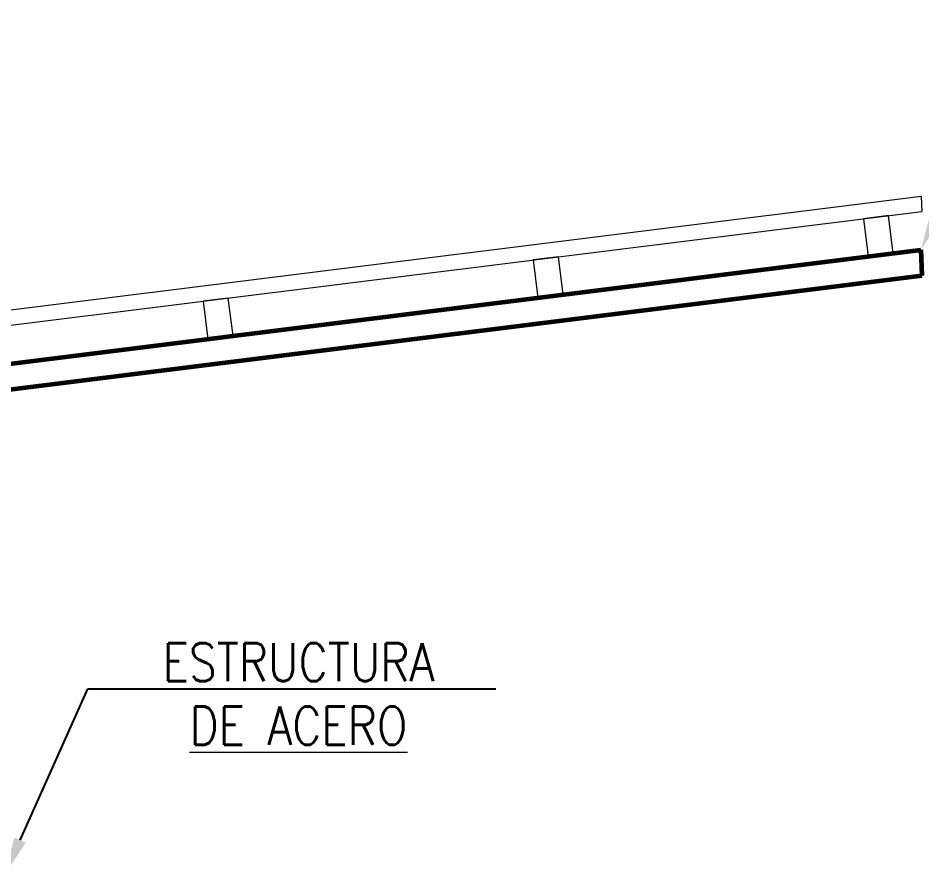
# Model space of a CAD drawing. Header units: millimetres. Extents: x 1.3 to 31, y -9.1 to 13.1.
# Drawn here: x 7.636 to 9.416, y -3.06 to -1.373 of the extents above; entities that cross this region are included whole.
import ezdxf
from ezdxf import colors
from ezdxf.entities.mleader import LeaderData, LeaderLine
from ezdxf.math import Vec2, Vec3

# ---------------------------------------------------------------- set-up
doc = ezdxf.new("R2010")
doc.units = ezdxf.units.MM
for name, color, linetype, lineweight in [('0_TEXTOS 4', 104, 'Continuous', 9), ('LEST 02', 5, 'Continuous', 20), ('LEST 08', 7, 'Continuous', 60)]:
    doc.layers.add(name, color=color, linetype=linetype, lineweight=lineweight)
doc.styles.add('TIPO ROMANS', font='romans.shx')

msp = doc.modelspace()

# ---------------------------------------------------------------- linework, layer by layer
at = {"layer": 'LEST 02'}
for p, q in [((6.9963, -2.0259), (9.4143, -1.7237)), ((9.4143, -1.7237), (9.4155, -1.7538)), ((7, -2.0557), (9.4155, -1.7538))]:
    msp.add_line(p, q, dxfattribs=at)
for points in [[(9.3096, -1.8426), (9.3592, -1.8364), (9.3499, -1.762), (9.3003, -1.7682), (9.3096, -1.8426)], [(8.6596, -1.9238), (8.7092, -1.9176), (8.6999, -1.8432), (8.6503, -1.8494), (8.6596, -1.9238)], [(8.0096, -2.0051), (8.0592, -1.9989), (8.0499, -1.9245), (8.0003, -1.9307), (8.0096, -2.0051)]]:
    msp.add_lwpolyline(points, dxfattribs=at)
at = {"layer": 'LEST 08'}
for p, q in [((7.0093, -2.1301), (9.4135, -1.8296)), ((9.4135, -1.8296), (9.4155, -1.8797)), ((7.0155, -2.1797), (9.4155, -1.8797))]:
    msp.add_line(p, q, dxfattribs=at)

# ---------------------------------------------------------------- leaders
at = {"layer": '0_TEXTOS 4'}
ml = msp.add_multileader_mtext('Standard', dxfattribs=at)
ml.set_content('\\L{\\W0.85;\\LESTRUCTURA \\PDE ACERO}', color=256, style='TIPO ROMANS')
ml.set_leader_properties()
ml.build(insert=Vec2(0, 0))
ml.multileader.update_dxf_attribs({"text_left_attachment_type": 8, "text_right_attachment_type": 6, "dogleg_length": 0.1, "arrow_head_size": 0.075})
ctx = ml.context
ctx.base_point, ctx.char_height, ctx.arrow_head_size, ctx.landing_gap_size, ctx.plane_origin = Vec3(9.6775, -1.4633), 0.075, 0.075, 0.025, Vec3(12.5953, -4.2516)
ctx.left_attachment, ctx.right_attachment, ctx.text_align_type = 8, 6, 1
notes = []
notes.append((ctx, [(1, (1, 1, 0), (9.5775, -1.4633), (1, 0), 0.1, [(0, [(9.4135, -1.8296)], 0, [])])]))
ctx.mtext.insert, ctx.mtext.width, ctx.mtext.defined_height, ctx.mtext.alignment, ctx.mtext.line_spacing_style, ctx.mtext.flow_direction = Vec3(9.9924, -1.3733), 4.659455, 0.4926, 2, 2, 5
ml = msp.add_multileader_mtext('Standard', dxfattribs=at)
ml.set_content('\\L{\\W0.85;\\LESTRUCTURA \\PDE ACERO}', color=256, style='TIPO ROMANS')
ml.set_leader_properties()
ml.build(insert=Vec2(0, 0))
ml.multileader.update_dxf_attribs({"text_left_attachment_type": 8, "text_right_attachment_type": 6, "dogleg_length": 0.1, "arrow_head_size": 0.075})
ctx = ml.context
ctx.base_point, ctx.char_height, ctx.arrow_head_size, ctx.landing_gap_size, ctx.plane_origin = Vec3(7.8732, -2.6935), 0.075, 0.075, 0.025, Vec3(10.791, -5.4819)
ctx.left_attachment, ctx.right_attachment, ctx.text_align_type = 8, 6, 1
notes.append((ctx, [(1, (1, 1, 0), (7.7732, -2.6935), (1, 0), 0.1, [(0, [(7.6092, -3.0598)], 0, [])])]))
ctx.mtext.insert, ctx.mtext.width, ctx.mtext.defined_height, ctx.mtext.alignment, ctx.mtext.line_spacing_style, ctx.mtext.flow_direction = Vec3(8.1881, -2.6035), 4.659455, 0.4926, 2, 2, 5
for ctx, leaders in notes:
    for number, flags, end, landing, length, lines in leaders:
        leader = LeaderData()
        leader.index, (leader.has_last_leader_line, leader.has_dogleg_vector, leader.attachment_direction) = number, flags
        leader.last_leader_point, leader.dogleg_vector, leader.dogleg_length = Vec3(end), Vec3(landing), length
        for number, points, colour, breaks in lines:
            line = LeaderLine()
            line.index, line.vertices, line.color, line.breaks = number, Vec3.list(points), colors.encode_raw_color(colour), breaks
            leader.lines.append(line)
        ctx.leaders.append(leader)

doc.saveas('drawing.dxf')
